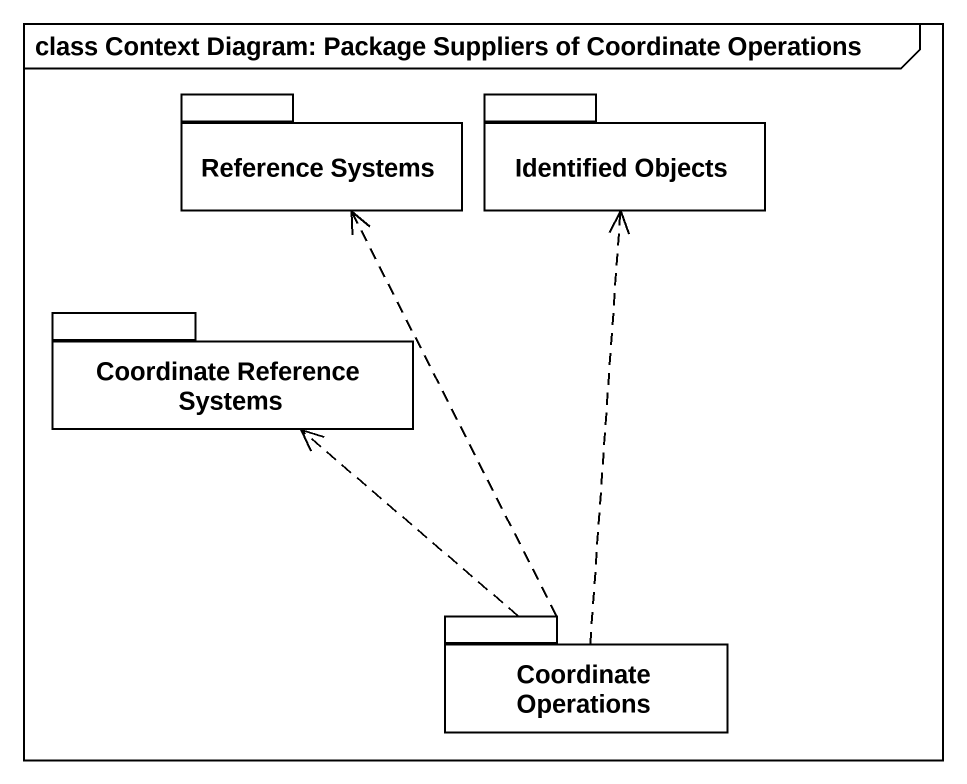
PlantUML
@startuml
mainframe class Context Diagram: Package Suppliers of Coordinate Operations
package "Reference Systems" as Reference_Systems {
}
package "Identified Objects" as Identified_Objects {
}
package "Coordinate Reference Systems" as Coordinate_Reference_Systems {
}
package "Coordinate Operations" as Coordinate_Operations {
}
Coordinate_Operations .up.> Reference_Systems
Coordinate_Operations .up.> Identified_Objects
Coordinate_Operations .up.> Coordinate_Reference_Systems
@enduml
